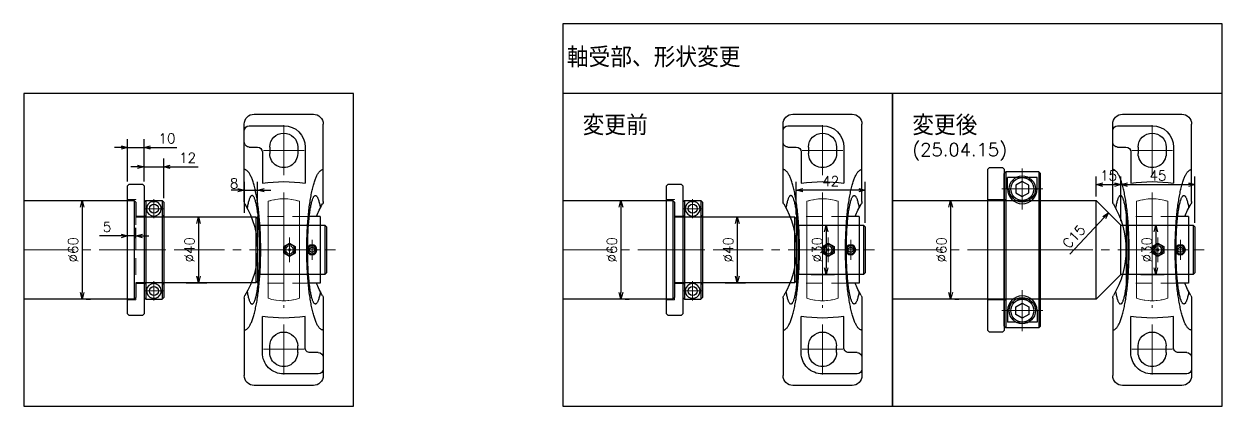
# Model space of a CAD drawing. Header units: millimetres. Extents: x 0 to 7488, y -19 to 4184.
# Drawn here: x 6759 to 7488, y 2319 to 2551 of the extents above; entities that cross this region are included whole.
import ezdxf

# ---------------------------------------------------------------- set-up
doc = ezdxf.new("R2010")
doc.units = ezdxf.units.MM
doc.header["$LTSCALE"] = 1.6
doc.header["$PDMODE"] = 99
doc.header["$PDSIZE"] = 1
doc.linetypes.add('CENTER2', pattern=[28.575, 19.05, -3.175, 3.175, -3.175])
doc.linetypes.add('HIDDEN', pattern=[9.525, 6.35, -3.175])
for name, color, linetype, lineweight in [('01_NORMAL', 7, 'Continuous', 25), ('04_HIDDEN', 2, 'HIDDEN', 13), ('05_CENTER', 4, 'CENTER2', 13), ('07_TEXT', 3, 'Continuous', 13), ('08_DIM', 3, 'Continuous', 13)]:
    doc.layers.add(name, color=color, linetype=linetype, lineweight=lineweight)
doc.layers.add('10_DRAFT', color=8, linetype='Continuous', lineweight=0, plot=False)
doc.styles.add('KSS_TXT', font='txt.shx', dxfattribs={"bigfont": 'extfont2.shx'})
doc.styles.get("Standard").update_dxf_attribs({"font": 'txt.shx', "bigfont": 'extfont2.shx'})
doc.dimstyles.new('KSS_DIM', dxfattribs={"dimscale": 4, "dimtxt": 3, "dimasz": 2.5, "dimexe": 1.25, "dimexo": 0.625, "dimtad": 1, "dimdsep": 46, "dimtxsty": 'KSS_TXT', "dimblk": 'OPEN30', "dimcen": 0, "dimazin": 2, "dimtfac": 0.75, "dimtmove": 0, "dimatfit": 3, "dimldrblk": 'OPEN30', "dimfxl": 1.25, "dimtolj": 1, "dimarcsym": 0})

# ---------------------------------------------------------------- blocks, each defined once
blk = doc.blocks.new('MUCAP206Jc_1_1_1')
at = {"color": 0}
for p, q in [((-29.39, 24), (-76.5, 24)), ((29.39, 24), (76.5, 24)), ((-82.5, 18), (-82.5, -18)), ((-75.5, 21), (-75.5, 0)), ((-62.5, 21), (-62.5, 16)), ((-20.25, 15.9), (20.25, 15.9)), ((-20.25, 15.53), (-20.25, 15.9)), ((20.25, 15.53), (20.25, 15.9)), ((82.5, -18), (82.5, 18)), ((-62.5, 8.5), (-58.5, 8.5)), ((-59.5, 13), (-40.48, 13)), ((62.5, 13), (40.48, 13)), ((62.5, 8.5), (58.5, 8.5)), ((75.5, -21), (75.5, 0)), ((-62.5, -8.5), (-58.5, -8.5)), ((-62.5, -13), (-40.48, -13)), ((59.5, -13), (40.48, -13)), ((62.5, -8.5), (58.5, -8.5)), ((-20.25, -22.2), (-20.25, -15.53)), ((20.25, -22.2), (20.25, -15.53)), ((62.5, -21), (62.5, -16)), ((-29.39, -24), (-76.5, -24)), ((-20.25, -22.2), (20.25, -22.2)), ((29.39, -24), (76.5, -24))]:
    blk.add_line(p, q, dxfattribs=at)
for points in [[(-2.02, 0), (-4.04, -3.5), (-2.02, -7), (2.02, -7), (4.04, -3.5), (2.02, 0)], [(-0.87, -15.7), (-1.73, -17.2), (-0.87, -18.7), (0.87, -18.7), (1.73, -17.2), (0.87, -15.7)]]:
    blk.add_lwpolyline(points, close=True, dxfattribs=at)
for points in [[(48.83, 24, 0), (48.82, 23.75, 0), (48.77, 23.51, 0), (48.7, 23.26, 0), (48.6, 23.02, 0), (48.46, 22.78, 0), (48.3, 22.53, 0), (48.11, 22.29, 0), (47.89, 22.05, 0), (47.64, 21.81, 0), (47.37, 21.57, 0), (47.06, 21.33, 0), (46.73, 21.1, 0), (46.37, 20.86, 0), (45.98, 20.63, 0), (45.56, 20.4, 0), (45.11, 20.17, 0), (44.64, 19.95, 0), (44.14, 19.72, 0), (43.62, 19.5, 0), (43.07, 19.29, 0), (42.49, 19.07, 0), (41.88, 18.86, 0), (41.26, 18.65, 0), (40.6, 18.44, 0), (39.92, 18.24, 0), (39.22, 18.04, 0), (38.5, 17.85, 0), (37.75, 17.66, 0), (36.98, 17.47, 0), (36.18, 17.28, 0), (35.37, 17.11, 0), (34.53, 16.93, 0), (33.67, 16.76, 0), (32.79, 16.59, 0), (31.9, 16.43, 0), (30.98, 16.27, 0), (30.04, 16.12, 0), (29.09, 15.97, 0), (28.12, 15.82, 0), (27.13, 15.68, 0), (26.12, 15.55, 0), (25.1, 15.42, 0), (24.07, 15.3, 0), (23.02, 15.18, 0), (21.96, 15.07, 0), (20.88, 14.96, 0), (19.79, 14.86, 0), (18.69, 14.76, 0), (17.57, 14.67, 0), (16.45, 14.58, 0), (15.32, 14.51, 0), (14.17, 14.43, 0), (13.02, 14.36, 0), (11.87, 14.3, 0), (10.7, 14.24, 0), (9.53, 14.19, 0), (8.35, 14.15, 0), (7.17, 14.11, 0), (5.98, 14.07, 0), (4.79, 14.05, 0), (3.59, 14.03, 0), (2.4, 14.01, 0), (1.2, 14, 0), (0, 14, 0), (-1.2, 14, 0), (-2.4, 14.01, 0), (-3.59, 14.03, 0), (-4.79, 14.05, 0), (-5.98, 14.07, 0), (-7.17, 14.11, 0), (-8.35, 14.15, 0), (-9.53, 14.19, 0), (-10.7, 14.24, 0), (-11.87, 14.3, 0), (-13.02, 14.36, 0), (-14.17, 14.43, 0), (-15.32, 14.51, 0), (-16.45, 14.58, 0), (-17.57, 14.67, 0), (-18.69, 14.76, 0), (-19.79, 14.86, 0), (-20.88, 14.96, 0), (-21.96, 15.07, 0), (-23.02, 15.18, 0), (-24.07, 15.3, 0), (-25.1, 15.42, 0), (-26.12, 15.55, 0), (-27.13, 15.68, 0), (-28.12, 15.82, 0), (-29.09, 15.97, 0), (-30.04, 16.12, 0), (-30.98, 16.27, 0), (-31.9, 16.43, 0), (-32.79, 16.59, 0), (-33.67, 16.76, 0), (-34.53, 16.93, 0), (-35.37, 17.11, 0), (-36.18, 17.28, 0), (-36.98, 17.47, 0), (-37.75, 17.66, 0), (-38.5, 17.85, 0), (-39.22, 18.04, 0), (-39.92, 18.24, 0), (-40.6, 18.44, 0), (-41.26, 18.65, 0), (-41.88, 18.86, 0), (-42.49, 19.07, 0), (-43.07, 19.29, 0), (-43.62, 19.5, 0), (-44.14, 19.72, 0), (-44.64, 19.95, 0), (-45.11, 20.17, 0), (-45.56, 20.4, 0), (-45.98, 20.63, 0), (-46.37, 20.86, 0), (-46.73, 21.1, 0), (-47.06, 21.33, 0), (-47.37, 21.57, 0), (-47.64, 21.81, 0), (-47.89, 22.05, 0), (-48.11, 22.29, 0), (-48.3, 22.53, 0), (-48.46, 22.78, 0), (-48.6, 23.02, 0), (-48.7, 23.26, 0), (-48.77, 23.51, 0), (-48.82, 23.75, 0), (-48.83, 24, 0)], [(25.5, 22.27, 0), (26.23, 22.14, 0), (26.92, 22, 0), (27.57, 21.87, 0), (28.2, 21.73, 0), (28.78, 21.58, 0), (29.33, 21.43, 0), (29.85, 21.28, 0), (30.33, 21.13, 0), (30.77, 20.98, 0), (31.17, 20.82, 0), (31.53, 20.66, 0), (31.86, 20.5, 0), (32.14, 20.34, 0), (32.38, 20.18, 0), (32.59, 20.01, 0), (32.75, 19.85, 0), (32.87, 19.68, 0), (32.95, 19.51, 0), (33, 19.35, 0), (32.99, 19.18, 0), (32.95, 19.01, 0), (32.87, 18.85, 0), (32.75, 18.68, 0), (32.58, 18.51, 0), (32.38, 18.35, 0), (32.13, 18.19, 0), (31.85, 18.02, 0), (31.52, 17.86, 0), (31.16, 17.7, 0), (30.75, 17.55, 0), (30.31, 17.39, 0), (29.83, 17.24, 0), (29.32, 17.09, 0), (28.76, 16.94, 0), (28.18, 16.8, 0), (27.55, 16.66, 0), (26.89, 16.52, 0), (26.2, 16.39, 0), (25.48, 16.26, 0), (24.72, 16.13, 0), (23.94, 16.01, 0), (23.12, 15.89, 0), (22.28, 15.77, 0), (21.4, 15.66, 0), (20.5, 15.56, 0), (19.58, 15.45, 0), (18.63, 15.36, 0), (17.66, 15.27, 0), (16.66, 15.18, 0), (15.65, 15.1, 0), (14.61, 15.02, 0), (13.56, 14.95, 0), (12.49, 14.88, 0), (11.4, 14.82, 0), (10.3, 14.77, 0), (9.19, 14.72, 0), (8.07, 14.67, 0), (6.93, 14.64, 0), (5.79, 14.6, 0), (4.64, 14.58, 0), (3.49, 14.56, 0), (2.33, 14.54, 0), (1.16, 14.53, 0), (0, 14.53, 0), (-1.16, 14.53, 0), (-2.33, 14.54, 0), (-3.49, 14.56, 0), (-4.64, 14.58, 0), (-5.79, 14.6, 0), (-6.93, 14.64, 0), (-8.07, 14.67, 0), (-9.19, 14.72, 0), (-10.3, 14.77, 0), (-11.4, 14.82, 0), (-12.49, 14.88, 0), (-13.56, 14.95, 0), (-14.61, 15.02, 0), (-15.65, 15.1, 0), (-16.66, 15.18, 0), (-17.66, 15.27, 0), (-18.63, 15.36, 0), (-19.58, 15.45, 0), (-20.5, 15.56, 0), (-21.4, 15.66, 0), (-22.28, 15.77, 0), (-23.12, 15.89, 0), (-23.94, 16.01, 0), (-24.72, 16.13, 0), (-25.48, 16.26, 0), (-26.2, 16.39, 0), (-26.89, 16.52, 0), (-27.55, 16.66, 0), (-28.18, 16.8, 0), (-28.76, 16.94, 0), (-29.32, 17.09, 0), (-29.83, 17.24, 0), (-30.31, 17.39, 0), (-30.75, 17.55, 0), (-31.16, 17.7, 0), (-31.52, 17.86, 0), (-31.85, 18.02, 0), (-32.13, 18.19, 0), (-32.38, 18.35, 0), (-32.58, 18.51, 0), (-32.75, 18.68, 0), (-32.87, 18.85, 0), (-32.95, 19.01, 0), (-32.99, 19.18, 0), (-33, 19.35, 0), (-32.95, 19.51, 0), (-32.87, 19.68, 0), (-32.75, 19.85, 0), (-32.59, 20.01, 0), (-32.38, 20.18, 0), (-32.14, 20.34, 0), (-31.86, 20.5, 0), (-31.53, 20.66, 0), (-31.17, 20.82, 0), (-30.77, 20.98, 0), (-30.33, 21.13, 0), (-29.85, 21.28, 0), (-29.33, 21.43, 0), (-28.78, 21.58, 0), (-28.2, 21.73, 0), (-27.57, 21.87, 0), (-26.92, 22, 0), (-26.23, 22.14, 0), (-25.5, 22.27, 0)], [(48.83, -24, 0), (48.82, -23.75, 0), (48.77, -23.51, 0), (48.7, -23.26, 0), (48.6, -23.02, 0), (48.46, -22.78, 0), (48.3, -22.53, 0), (48.11, -22.29, 0), (47.89, -22.05, 0), (47.64, -21.81, 0), (47.37, -21.57, 0), (47.06, -21.33, 0), (46.73, -21.1, 0), (46.37, -20.86, 0), (45.98, -20.63, 0), (45.56, -20.4, 0), (45.11, -20.17, 0), (44.64, -19.95, 0), (44.14, -19.72, 0), (43.62, -19.5, 0), (43.07, -19.29, 0), (42.49, -19.07, 0), (41.88, -18.86, 0), (41.26, -18.65, 0), (40.6, -18.44, 0), (39.92, -18.24, 0), (39.22, -18.04, 0), (38.5, -17.85, 0), (37.75, -17.66, 0), (36.98, -17.47, 0), (36.18, -17.28, 0), (35.37, -17.11, 0), (34.53, -16.93, 0), (33.67, -16.76, 0), (32.79, -16.59, 0), (31.9, -16.43, 0), (30.98, -16.27, 0), (30.04, -16.12, 0), (29.09, -15.97, 0), (28.12, -15.82, 0), (27.13, -15.69, 0), (26.12, -15.55, 0), (25.1, -15.42, 0), (24.07, -15.3, 0), (23.02, -15.18, 0), (21.96, -15.07, 0), (20.88, -14.96, 0), (19.79, -14.86, 0), (18.69, -14.76, 0), (17.57, -14.67, 0), (16.45, -14.59, 0), (15.32, -14.51, 0), (14.17, -14.43, 0), (13.02, -14.36, 0), (11.87, -14.3, 0), (10.7, -14.24, 0), (9.53, -14.19, 0), (8.35, -14.15, 0), (7.17, -14.11, 0), (5.98, -14.08, 0), (4.79, -14.05, 0), (3.59, -14.03, 0), (2.4, -14.01, 0), (1.2, -14, 0), (0, -14, 0), (-1.2, -14, 0), (-2.4, -14.01, 0), (-3.59, -14.03, 0), (-4.79, -14.05, 0), (-5.98, -14.08, 0), (-7.17, -14.11, 0), (-8.35, -14.15, 0), (-9.53, -14.19, 0), (-10.7, -14.24, 0), (-11.87, -14.3, 0), (-13.02, -14.36, 0), (-14.17, -14.43, 0), (-15.32, -14.51, 0), (-16.45, -14.59, 0), (-17.57, -14.67, 0), (-18.69, -14.76, 0), (-19.79, -14.86, 0), (-20.88, -14.96, 0), (-21.96, -15.07, 0), (-23.02, -15.18, 0), (-24.07, -15.3, 0), (-25.1, -15.42, 0), (-26.12, -15.55, 0), (-27.13, -15.69, 0), (-28.12, -15.82, 0), (-29.09, -15.97, 0), (-30.04, -16.12, 0), (-30.98, -16.27, 0), (-31.9, -16.43, 0), (-32.79, -16.59, 0), (-33.67, -16.76, 0), (-34.53, -16.93, 0), (-35.37, -17.11, 0), (-36.18, -17.28, 0), (-36.98, -17.47, 0), (-37.75, -17.66, 0), (-38.5, -17.85, 0), (-39.22, -18.04, 0), (-39.92, -18.24, 0), (-40.6, -18.44, 0), (-41.26, -18.65, 0), (-41.88, -18.86, 0), (-42.49, -19.07, 0), (-43.07, -19.29, 0), (-43.62, -19.5, 0), (-44.14, -19.72, 0), (-44.64, -19.95, 0), (-45.11, -20.17, 0), (-45.56, -20.4, 0), (-45.98, -20.63, 0), (-46.37, -20.86, 0), (-46.73, -21.1, 0), (-47.06, -21.33, 0), (-47.37, -21.57, 0), (-47.64, -21.81, 0), (-47.89, -22.05, 0), (-48.11, -22.29, 0), (-48.3, -22.53, 0), (-48.46, -22.78, 0), (-48.6, -23.02, 0), (-48.7, -23.26, 0), (-48.77, -23.51, 0), (-48.82, -23.75, 0), (-48.83, -24, 0)], [(25.5, -22.27, 0), (26.23, -22.14, 0), (26.92, -22, 0), (27.57, -21.87, 0), (28.2, -21.73, 0), (28.78, -21.58, 0), (29.33, -21.43, 0), (29.85, -21.28, 0), (30.33, -21.13, 0), (30.77, -20.98, 0), (31.17, -20.82, 0), (31.53, -20.66, 0), (31.86, -20.5, 0), (32.14, -20.34, 0), (32.38, -20.18, 0), (32.59, -20.01, 0), (32.75, -19.85, 0), (32.87, -19.68, 0), (32.95, -19.51, 0), (33, -19.35, 0), (32.99, -19.18, 0), (32.95, -19.01, 0), (32.87, -18.85, 0), (32.75, -18.68, 0), (32.58, -18.51, 0), (32.38, -18.35, 0), (32.13, -18.19, 0), (31.85, -18.02, 0), (31.52, -17.86, 0), (31.16, -17.71, 0), (30.75, -17.55, 0), (30.31, -17.39, 0), (29.83, -17.24, 0), (29.32, -17.09, 0), (28.76, -16.95, 0), (28.18, -16.8, 0), (27.55, -16.66, 0), (26.89, -16.52, 0), (26.2, -16.39, 0), (25.48, -16.26, 0), (24.72, -16.13, 0), (23.94, -16.01, 0), (23.12, -15.89, 0), (22.28, -15.77, 0), (21.4, -15.66, 0), (20.5, -15.56, 0), (19.58, -15.45, 0), (18.63, -15.36, 0), (17.66, -15.27, 0), (16.66, -15.18, 0), (15.65, -15.1, 0), (14.61, -15.02, 0), (13.56, -14.95, 0), (12.49, -14.88, 0), (11.4, -14.82, 0), (10.3, -14.77, 0), (9.19, -14.72, 0), (8.07, -14.68, 0), (6.93, -14.64, 0), (5.79, -14.6, 0), (4.64, -14.58, 0), (3.49, -14.56, 0), (2.33, -14.54, 0), (1.16, -14.53, 0), (0, -14.53, 0), (-1.16, -14.53, 0), (-2.33, -14.54, 0), (-3.49, -14.56, 0), (-4.64, -14.58, 0), (-5.79, -14.6, 0), (-6.93, -14.64, 0), (-8.07, -14.68, 0), (-9.19, -14.72, 0), (-10.3, -14.77, 0), (-11.4, -14.82, 0), (-12.49, -14.88, 0), (-13.56, -14.95, 0), (-14.61, -15.02, 0), (-15.65, -15.1, 0), (-16.66, -15.18, 0), (-17.66, -15.27, 0), (-18.63, -15.36, 0), (-19.58, -15.45, 0), (-20.5, -15.56, 0), (-21.4, -15.66, 0), (-22.28, -15.77, 0), (-23.12, -15.89, 0), (-23.94, -16.01, 0), (-24.72, -16.13, 0), (-25.48, -16.26, 0), (-26.2, -16.39, 0), (-26.89, -16.52, 0), (-27.55, -16.66, 0), (-28.18, -16.8, 0), (-28.76, -16.95, 0), (-29.32, -17.09, 0), (-29.83, -17.24, 0), (-30.31, -17.39, 0), (-30.75, -17.55, 0), (-31.16, -17.71, 0), (-31.52, -17.86, 0), (-31.85, -18.02, 0), (-32.13, -18.19, 0), (-32.38, -18.35, 0), (-32.58, -18.51, 0), (-32.75, -18.68, 0), (-32.87, -18.85, 0), (-32.95, -19.01, 0), (-32.99, -19.18, 0), (-33, -19.35, 0), (-32.95, -19.51, 0), (-32.87, -19.68, 0), (-32.75, -19.85, 0), (-32.59, -20.01, 0), (-32.38, -20.18, 0), (-32.14, -20.34, 0), (-31.86, -20.5, 0), (-31.53, -20.66, 0), (-31.17, -20.82, 0), (-30.77, -20.98, 0), (-30.33, -21.13, 0), (-29.85, -21.28, 0), (-29.33, -21.43, 0), (-28.78, -21.58, 0), (-28.2, -21.73, 0), (-27.57, -21.87, 0), (-26.92, -22, 0), (-26.23, -22.14, 0), (-25.5, -22.27, 0)]]:
    blk.add_polyline3d(points, dxfattribs=at)
for centre, radius in [((0, -3.5), 3.3), ((0, -3.5), 2.4), ((0, -3.5), 0.555), ((0, -17.2), 3), ((0, -17.2), 2.45)]:
    blk.add_circle(centre, radius, dxfattribs=at)
for centre, radius, start, end in [((-76.5, 18), 6, 90, 180), ((-72.5, 21), 3, 90, 180), ((-65.5, 21), 3, 0, 90), ((-29.39, 21), 3, 59.54969, 90), ((0, 71), 55, 239.54969, 300.45031), ((29.39, 21), 3, 90, 120.45031), ((76.5, 18), 6, 0, 90), ((-59.5, 16), 3, 180, 270), ((-62.5, 0), 8.5, 90, 270), ((-58.5, 0), 8.5, 270, 90), ((41.5, 0), 83, 170.98886, 189.01114), ((-41.5, 0), 83, 350.98886, 9.01114), ((58.5, 0), 8.5, 90, 270), ((62.5, 0), 13, 0, 90), ((62.5, 0), 8.5, 270, 90), ((-62.5, 0), 13, 180, 270), ((59.5, -16), 3, 0, 90), ((-76.5, -18), 6, 180, 270), ((0, -71), 55, 111.60353, 120.45031), ((0, -71), 55, 59.54969, 68.39647), ((65.5, -21), 3, 180, 270), ((72.5, -21), 3, 270, 0), ((76.5, -18), 6, 270, 0), ((-29.39, -21), 3, 270, 300.45031), ((29.39, -21), 3, 239.54969, 270)]:
    blk.add_arc(centre, radius, start, end, dxfattribs=at)
at = {"layer": '04_HIDDEN', "color": 0}
for p, q in [((-20.25, -15.53), (-20.25, 15.53)), ((-15, -22.2), (-15, 15.9)), ((15, -22.2), (15, 15.9)), ((20.25, -15.53), (20.25, 15.53))]:
    blk.add_line(p, q, dxfattribs=at)
at = {"layer": '05_CENTER', "color": 0}
for p, q in [((-60.5, -12.34), (-60.5, 12.34)), ((60.5, -12.34), (60.5, 12.34)), ((-75.83, 0), (-45.17, 0)), ((75.83, 0), (45.17, 0)), ((-7.51, -3.5), (7.51, -3.5)), ((-6, -17.2), (6, -17.2))]:
    blk.add_line(p, q, dxfattribs=at)
at = {"layer": '10_DRAFT'}
for p, q in [((0, -22.2), (0, 15.9)), ((-29.51, 9.5), (29.51, 9.5)), ((31, 0), (-31, 0)), ((-29.51, -9.5), (29.51, -9.5))]:
    blk.add_line(p, q, dxfattribs=at)
for start, end in [(162.15448, 197.84552), (342.15448, 17.84552)]:
    blk.add_arc((0, 0), 31, start, end, dxfattribs=at)
blk = doc.blocks.new('_Open30')
at = {"color": 0, "linetype": 'ByBlock', "lineweight": -2}
for p, q in [((-1, 0.27), (0, 0)), ((0, 0), (-1, -0.27)), ((0, 0), (-1, 0))]:
    blk.add_line(p, q, dxfattribs=at)
blk = doc.blocks.new('*D356')
at = {"layer": '08_DIM', "color": 0, "lineweight": -2, "transparency": 16777216}
for p, q in [((7185.34, 2433.85), (7197.79, 2433.85)), ((7192.79, 2429.85), (7192.79, 2397.85)), ((7185.34, 2393.85), (7197.79, 2393.85))]:
    blk.add_line(p, q, dxfattribs=at)
at = {"layer": 'Defpoints', "color": 0, "transparency": 16777216}
for p in [(7182.84, 2433.85), (7182.84, 2393.85), (7192.79, 2393.85)]:
    blk.add_point(p, dxfattribs=at)
at = {"layer": '08_DIM', "color": 0, "lineweight": -2, "transparency": 16777216, "xscale": 4, "yscale": 4, "zscale": 4}
for p, rotation in [((7192.79, 2433.85), 90), ((7192.79, 2393.85), 270)]:
    blk.add_blockref('_Open30', p, dxfattribs=dict(at, rotation=rotation))
at = {"layer": '08_DIM', "color": 0, "transparency": 16777216, "insert": (7187.29, 2413.85), "char_height": 6, "attachment_point": 5, "rotation": 90, "style": 'KSS_TXT'}
blk.add_mtext('\\A1;%%C40', dxfattribs=at)
blk = doc.blocks.new('*D357')
at = {"layer": '08_DIM', "color": 0, "lineweight": -2, "transparency": 16777216}
for p, q in [((7124.49, 2443.85), (7126.99, 2443.85)), ((7121.99, 2439.85), (7121.99, 2387.85)), ((7124.49, 2383.85), (7126.99, 2383.85))]:
    blk.add_line(p, q, dxfattribs=at)
at = {"layer": 'Defpoints', "color": 0, "transparency": 16777216}
for p in [(7121.99, 2443.85), (7121.99, 2383.85), (7121.99, 2383.85)]:
    blk.add_point(p, dxfattribs=at)
at = {"layer": '08_DIM', "color": 0, "lineweight": -2, "transparency": 16777216, "xscale": 4, "yscale": 4, "zscale": 4}
for p, rotation in [((7121.99, 2443.85), 90), ((7121.99, 2383.85), 270)]:
    blk.add_blockref('_Open30', p, dxfattribs=dict(at, rotation=rotation))
at = {"layer": '08_DIM', "color": 0, "transparency": 16777216, "insert": (7116.49, 2413.85), "char_height": 6, "attachment_point": 5, "rotation": 90, "style": 'KSS_TXT'}
blk.add_mtext('\\A1;%%C60', dxfattribs=at)
blk = doc.blocks.new('*D358')
at = {"layer": '08_DIM', "color": 0, "lineweight": -2, "transparency": 16777216}
for p, q in [((7228.63, 2435.35), (7228.63, 2455.1)), ((7266.63, 2450.1), (7232.63, 2450.1)), ((7270.63, 2430.35), (7270.63, 2455.1))]:
    blk.add_line(p, q, dxfattribs=at)
at = {"layer": 'Defpoints', "color": 0, "transparency": 16777216}
for p in [(7228.63, 2450.1), (7228.63, 2432.85), (7270.63, 2427.85)]:
    blk.add_point(p, dxfattribs=at)
at = {"layer": '08_DIM', "color": 0, "lineweight": -2, "transparency": 16777216, "xscale": 4, "yscale": 4, "zscale": 4, "rotation": 180}
blk.add_blockref('_Open30', (7228.63, 2450.1), dxfattribs=at)
at = {"layer": '08_DIM', "color": 0, "lineweight": -2, "transparency": 16777216, "xscale": 4, "yscale": 4, "zscale": 4}
blk.add_blockref('_Open30', (7270.63, 2450.1), dxfattribs=at)
at = {"layer": '08_DIM', "color": 0, "transparency": 16777216, "insert": (7249.63, 2455.6), "char_height": 6, "attachment_point": 5, "style": 'KSS_TXT'}
blk.add_mtext('\\A1;42', dxfattribs=at)
blk = doc.blocks.new('*D398')
at = {"layer": '08_DIM', "color": 0, "lineweight": -2, "transparency": 16777216}
for p, q in [((7325.04, 2443.85), (7327.54, 2443.85)), ((7322.54, 2439.85), (7322.54, 2387.85)), ((7325.04, 2383.85), (7327.54, 2383.85))]:
    blk.add_line(p, q, dxfattribs=at)
at = {"layer": 'Defpoints', "color": 0, "transparency": 16777216}
for p in [(7322.54, 2443.85), (7322.54, 2383.85), (7322.54, 2383.85)]:
    blk.add_point(p, dxfattribs=at)
at = {"layer": '08_DIM', "color": 0, "lineweight": -2, "transparency": 16777216, "xscale": 4, "yscale": 4, "zscale": 4}
for p, rotation in [((7322.54, 2443.85), 90), ((7322.54, 2383.85), 270)]:
    blk.add_blockref('_Open30', p, dxfattribs=dict(at, rotation=rotation))
at = {"layer": '08_DIM', "color": 0, "transparency": 16777216, "insert": (7317.04, 2413.85), "char_height": 6, "attachment_point": 5, "rotation": 90, "style": 'KSS_TXT'}
blk.add_mtext('\\A1;%%C60', dxfattribs=at)
blk = doc.blocks.new('*D399')
at = {"layer": '08_DIM', "color": 0, "lineweight": -2, "transparency": 16777216}
for p, q in [((7426.18, 2431.35), (7426.18, 2458.49)), ((7471.18, 2430.35), (7471.18, 2458.49)), ((7430.18, 2453.49), (7467.18, 2453.49))]:
    blk.add_line(p, q, dxfattribs=at)
at = {"layer": 'Defpoints', "color": 0, "transparency": 16777216}
for p in [(7471.18, 2453.49), (7426.18, 2428.85), (7471.18, 2427.85)]:
    blk.add_point(p, dxfattribs=at)
at = {"layer": '08_DIM', "color": 0, "lineweight": -2, "transparency": 16777216, "xscale": 4, "yscale": 4, "zscale": 4, "rotation": 180}
blk.add_blockref('_Open30', (7426.18, 2453.49), dxfattribs=at)
at = {"layer": '08_DIM', "color": 0, "lineweight": -2, "transparency": 16777216, "xscale": 4, "yscale": 4, "zscale": 4}
blk.add_blockref('_Open30', (7471.18, 2453.49), dxfattribs=at)
at = {"layer": '08_DIM', "color": 0, "transparency": 16777216, "insert": (7448.68, 2458.99), "char_height": 6, "attachment_point": 5, "style": 'KSS_TXT'}
blk.add_mtext('\\A1;45', dxfattribs=at)
blk = doc.blocks.new('A$C62180693_1_1_1')
at = {"color": 0}
blk.add_lwpolyline([(10, 39), (10, -39), (9, -40), (1, -40), (0, -39), (0, 39), (1, 40), (9, 40)], close=True, dxfattribs=at)
at = {"layer": '04_HIDDEN'}
for p, q in [((0, 30.5), (5, 30.5)), ((5, -30.5), (5, 30.5)), ((5, 20.5), (10, 20.5)), ((5, -20.5), (10, -20.5)), ((0, -30.5), (5, -30.5))]:
    blk.add_line(p, q, dxfattribs=at)
at = {"layer": '10_DRAFT'}
blk.add_line((0, 0), (10, 0), dxfattribs=at)
blk = doc.blocks.new('SCSPJ40-12b_1_1')
at = {"color": 0}
for p, q in [((0, 29), (1, 30)), ((1, 30), (1, -30)), ((1, 30), (11, 30)), ((5.03, 29.39), (6.97, 29.39)), ((11, 30), (11, -30)), ((11, 30), (12, 29)), ((0, 29), (0, -29)), ((12, 29), (12, -29)), ((12, 0), (12, 0)), ((0, -29), (1, -30)), ((11, -30), (12, -29)), ((1, -30), (11, -30)), ((5.03, -29.39), (6.97, -29.39))]:
    blk.add_line(p, q, dxfattribs=at)
for centre in [(6, 25), (6, -25)]:
    blk.add_circle(centre, 2.75, dxfattribs=at)
for centre, start, end in [((6, 25), 102.46791, 77.53209), ((6, -25), 282.46791, 257.53209)]:
    blk.add_arc(centre, 4.5, start, end, dxfattribs=at)
at = {"layer": '04_HIDDEN', "color": 0}
for p, q in [((1, 20), (0, 21)), ((1, 20), (11, 20)), ((11, 20), (12, 21)), ((1, -20), (0, -21)), ((1, -20), (11, -20)), ((11, -20), (12, -21))]:
    blk.add_line(p, q, dxfattribs=at)
at = {"layer": '05_CENTER', "color": 0}
for p, q in [((6, 19.17), (6, 30.83)), ((0.17, 25), (11.83, 25)), ((6, -19.17), (6, -30.83)), ((0.17, -25), (11.83, -25))]:
    blk.add_line(p, q, dxfattribs=at)
at = {"layer": '10_DRAFT'}
blk.add_line((0, 0), (12, 0), dxfattribs=at)
blk = doc.blocks.new('*D400')
at = {"layer": '08_DIM', "color": 0, "lineweight": -2, "transparency": 16777216}
for p, q in [((6821.87, 2455.35), (6821.87, 2481.08)), ((6831.87, 2455.35), (6831.87, 2481.08)), ((6817.87, 2476.08), (6813.87, 2476.08)), ((6821.87, 2476.08), (6831.87, 2476.08)), ((6835.87, 2476.08), (6851.87, 2476.08))]:
    blk.add_line(p, q, dxfattribs=at)
at = {"layer": 'Defpoints', "color": 0, "transparency": 16777216}
for p in [(6831.87, 2476.08), (6821.87, 2452.85), (6831.87, 2452.85)]:
    blk.add_point(p, dxfattribs=at)
at = {"layer": '08_DIM', "color": 0, "lineweight": -2, "transparency": 16777216, "xscale": 4, "yscale": 4, "zscale": 4}
blk.add_blockref('_Open30', (6821.87, 2476.08), dxfattribs=at)
at = {"layer": '08_DIM', "color": 0, "lineweight": -2, "transparency": 16777216, "xscale": 4, "yscale": 4, "zscale": 4, "rotation": 180}
blk.add_blockref('_Open30', (6831.87, 2476.08), dxfattribs=at)
at = {"layer": '08_DIM', "color": 0, "transparency": 16777216, "insert": (6845.87, 2481.58), "char_height": 6, "attachment_point": 5, "style": 'KSS_TXT'}
blk.add_mtext('\\A1;10', dxfattribs=at)
blk = doc.blocks.new('*D401')
at = {"layer": '08_DIM', "color": 0, "lineweight": -2, "transparency": 16777216}
for p, q in [((6827.87, 2464.33), (6823.87, 2464.33)), ((6831.87, 2455.35), (6831.87, 2469.33)), ((6831.87, 2464.33), (6843.87, 2464.33)), ((6843.87, 2445.35), (6843.87, 2469.33)), ((6847.87, 2464.33), (6864.87, 2464.33))]:
    blk.add_line(p, q, dxfattribs=at)
at = {"layer": 'Defpoints', "color": 0, "transparency": 16777216}
for p in [(6843.87, 2464.33), (6831.87, 2452.85), (6843.87, 2442.85)]:
    blk.add_point(p, dxfattribs=at)
at = {"layer": '08_DIM', "color": 0, "lineweight": -2, "transparency": 16777216, "xscale": 4, "yscale": 4, "zscale": 4}
blk.add_blockref('_Open30', (6831.87, 2464.33), dxfattribs=at)
at = {"layer": '08_DIM', "color": 0, "lineweight": -2, "transparency": 16777216, "xscale": 4, "yscale": 4, "zscale": 4, "rotation": 180}
blk.add_blockref('_Open30', (6843.87, 2464.33), dxfattribs=at)
at = {"layer": '08_DIM', "color": 0, "transparency": 16777216, "insert": (6858.37, 2469.83), "char_height": 6, "attachment_point": 5, "style": 'KSS_TXT'}
blk.add_mtext('\\A1;12', dxfattribs=at)
blk = doc.blocks.new('*D402')
at = {"layer": '08_DIM', "color": 0, "lineweight": -2, "transparency": 16777216}
for p, q in [((6821.87, 2420.89), (6821.87, 2427.26)), ((6826.87, 2420.89), (6826.87, 2427.26)), ((6817.87, 2422.26), (6804.87, 2422.26)), ((6826.87, 2422.26), (6821.87, 2422.26)), ((6830.87, 2422.26), (6834.87, 2422.26))]:
    blk.add_line(p, q, dxfattribs=at)
at = {"layer": 'Defpoints', "color": 0, "transparency": 16777216}
for p in [(6821.87, 2422.26), (6821.87, 2418.39), (6826.87, 2418.39)]:
    blk.add_point(p, dxfattribs=at)
at = {"layer": '08_DIM', "color": 0, "lineweight": -2, "transparency": 16777216, "xscale": 4, "yscale": 4, "zscale": 4}
blk.add_blockref('_Open30', (6821.87, 2422.26), dxfattribs=at)
at = {"layer": '08_DIM', "color": 0, "lineweight": -2, "transparency": 16777216, "xscale": 4, "yscale": 4, "zscale": 4, "rotation": 180}
blk.add_blockref('_Open30', (6826.87, 2422.26), dxfattribs=at)
at = {"layer": '08_DIM', "color": 0, "transparency": 16777216, "insert": (6809.37, 2427.76), "char_height": 6, "attachment_point": 5, "style": 'KSS_TXT'}
blk.add_mtext('\\A1;5', dxfattribs=at)
blk = doc.blocks.new('*D403')
at = {"layer": '08_DIM', "color": 0, "lineweight": -2, "transparency": 16777216}
for p, q in [((6857.58, 2433.85), (6870.03, 2433.85)), ((6865.03, 2429.85), (6865.03, 2397.85)), ((6857.58, 2393.85), (6870.03, 2393.85))]:
    blk.add_line(p, q, dxfattribs=at)
at = {"layer": 'Defpoints', "color": 0, "transparency": 16777216}
for p in [(6855.08, 2433.85), (6855.08, 2393.85), (6865.03, 2393.85)]:
    blk.add_point(p, dxfattribs=at)
at = {"layer": '08_DIM', "color": 0, "lineweight": -2, "transparency": 16777216, "xscale": 4, "yscale": 4, "zscale": 4}
for p, rotation in [((6865.03, 2433.85), 90), ((6865.03, 2393.85), 270)]:
    blk.add_blockref('_Open30', p, dxfattribs=dict(at, rotation=rotation))
at = {"layer": '08_DIM', "color": 0, "transparency": 16777216, "insert": (6859.53, 2413.85), "char_height": 6, "attachment_point": 5, "rotation": 90, "style": 'KSS_TXT'}
blk.add_mtext('\\A1;%%C40', dxfattribs=at)
blk = doc.blocks.new('*D404')
at = {"layer": '08_DIM', "color": 0, "lineweight": -2, "transparency": 16777216}
for p, q in [((6796.73, 2443.85), (6799.23, 2443.85)), ((6794.23, 2439.85), (6794.23, 2387.85)), ((6796.73, 2383.85), (6799.23, 2383.85))]:
    blk.add_line(p, q, dxfattribs=at)
at = {"layer": 'Defpoints', "color": 0, "transparency": 16777216}
for p in [(6794.23, 2443.85), (6794.23, 2383.85), (6794.23, 2383.85)]:
    blk.add_point(p, dxfattribs=at)
at = {"layer": '08_DIM', "color": 0, "lineweight": -2, "transparency": 16777216, "xscale": 4, "yscale": 4, "zscale": 4}
for p, rotation in [((6794.23, 2443.85), 90), ((6794.23, 2383.85), 270)]:
    blk.add_blockref('_Open30', p, dxfattribs=dict(at, rotation=rotation))
at = {"layer": '08_DIM', "color": 0, "transparency": 16777216, "insert": (6788.73, 2413.85), "char_height": 6, "attachment_point": 5, "rotation": 90, "style": 'KSS_TXT'}
blk.add_mtext('\\A1;%%C60', dxfattribs=at)
blk = doc.blocks.new('*D405')
at = {"layer": '08_DIM', "color": 0, "lineweight": -2, "transparency": 16777216}
for p, q in [((6888.97, 2450.1), (6884.97, 2450.1)), ((6892.97, 2436.35), (6892.97, 2455.1)), ((6892.97, 2450.1), (6900.97, 2450.1)), ((6900.97, 2436.6), (6900.97, 2455.1)), ((6904.97, 2450.1), (6908.97, 2450.1))]:
    blk.add_line(p, q, dxfattribs=at)
at = {"layer": 'Defpoints', "color": 0, "transparency": 16777216}
for p in [(6900.97, 2450.1), (6892.97, 2433.85), (6900.97, 2434.1)]:
    blk.add_point(p, dxfattribs=at)
at = {"layer": '08_DIM', "color": 0, "lineweight": -2, "transparency": 16777216, "xscale": 4, "yscale": 4, "zscale": 4}
blk.add_blockref('_Open30', (6892.97, 2450.1), dxfattribs=at)
at = {"layer": '08_DIM', "color": 0, "lineweight": -2, "transparency": 16777216, "xscale": 4, "yscale": 4, "zscale": 4, "rotation": 180}
blk.add_blockref('_Open30', (6900.97, 2450.1), dxfattribs=at)
at = {"layer": '08_DIM', "color": 0, "transparency": 16777216, "insert": (6886.68, 2454.22), "char_height": 6, "attachment_point": 5, "style": 'KSS_TXT'}
blk.add_mtext('\\A1;8', dxfattribs=at)
blk = doc.blocks.new('*D406')
at = {"layer": '08_DIM', "color": 0, "lineweight": -2, "transparency": 16777216}
for p, q in [((7237.7, 2428.85), (7251.84, 2428.85)), ((7246.84, 2424.85), (7246.84, 2402.85)), ((7237.7, 2398.85), (7251.84, 2398.85))]:
    blk.add_line(p, q, dxfattribs=at)
at = {"layer": 'Defpoints', "color": 0, "transparency": 16777216}
for p in [(7235.2, 2428.85), (7235.2, 2398.85), (7246.84, 2398.85)]:
    blk.add_point(p, dxfattribs=at)
at = {"layer": '08_DIM', "color": 0, "lineweight": -2, "transparency": 16777216, "xscale": 4, "yscale": 4, "zscale": 4}
for p, rotation in [((7246.84, 2428.85), 90), ((7246.84, 2398.85), 270)]:
    blk.add_blockref('_Open30', p, dxfattribs=dict(at, rotation=rotation))
at = {"layer": '08_DIM', "color": 0, "transparency": 16777216, "insert": (7241.34, 2413.85), "char_height": 6, "attachment_point": 5, "rotation": 90, "style": 'KSS_TXT'}
blk.add_mtext('\\A1;%%C30', dxfattribs=at)
blk = doc.blocks.new('*D407')
at = {"layer": '08_DIM', "color": 0, "lineweight": -2, "transparency": 16777216}
for p, q in [((7438.25, 2428.85), (7452.38, 2428.85)), ((7447.38, 2424.85), (7447.38, 2402.85)), ((7438.25, 2398.85), (7452.38, 2398.85))]:
    blk.add_line(p, q, dxfattribs=at)
at = {"layer": 'Defpoints', "color": 0, "transparency": 16777216}
for p in [(7435.75, 2428.85), (7435.75, 2398.85), (7447.38, 2398.85)]:
    blk.add_point(p, dxfattribs=at)
at = {"layer": '08_DIM', "color": 0, "lineweight": -2, "transparency": 16777216, "xscale": 4, "yscale": 4, "zscale": 4}
for p, rotation in [((7447.38, 2428.85), 90), ((7447.38, 2398.85), 270)]:
    blk.add_blockref('_Open30', p, dxfattribs=dict(at, rotation=rotation))
at = {"layer": '08_DIM', "color": 0, "transparency": 16777216, "insert": (7441.88, 2413.85), "char_height": 6, "attachment_point": 5, "rotation": 90, "style": 'KSS_TXT'}
blk.add_mtext('\\A1;%%C30', dxfattribs=at)
blk = doc.blocks.new('*D408')
at = {"layer": '08_DIM', "color": 0, "lineweight": -2, "transparency": 16777216}
for p, q in [((7411.18, 2446.35), (7411.18, 2458.49)), ((7426.18, 2431.35), (7426.18, 2458.49)), ((7415.18, 2453.49), (7422.18, 2453.49))]:
    blk.add_line(p, q, dxfattribs=at)
at = {"layer": 'Defpoints', "color": 0, "transparency": 16777216}
for p in [(7426.18, 2453.49), (7411.18, 2443.85), (7426.18, 2428.85)]:
    blk.add_point(p, dxfattribs=at)
at = {"layer": '08_DIM', "color": 0, "lineweight": -2, "transparency": 16777216, "xscale": 4, "yscale": 4, "zscale": 4, "rotation": 180}
blk.add_blockref('_Open30', (7411.18, 2453.49), dxfattribs=at)
at = {"layer": '08_DIM', "color": 0, "lineweight": -2, "transparency": 16777216, "xscale": 4, "yscale": 4, "zscale": 4}
blk.add_blockref('_Open30', (7426.18, 2453.49), dxfattribs=at)
at = {"layer": '08_DIM', "color": 0, "transparency": 16777216, "insert": (7418.68, 2458.99), "char_height": 6, "attachment_point": 5, "style": 'KSS_TXT'}
blk.add_mtext('\\A1;15', dxfattribs=at)
blk = doc.blocks.new('*D409')
at = {"layer": '08_DIM', "color": 0, "lineweight": -2, "transparency": 16777216}
blk.add_line((7415.95, 2433.43), (7395.05, 2411.15), dxfattribs=at)
at = {"layer": 'Defpoints', "color": 0, "transparency": 16777216}
for p in [(7418.04, 2436.95), (7380.43, 2396.85), (7381.07, 2396.25)]:
    blk.add_point(p, dxfattribs=at)
at = {"layer": '08_DIM', "color": 0, "lineweight": -2, "transparency": 16777216, "xscale": 4, "yscale": 4, "zscale": 4, "rotation": 46.83732775339089}
blk.add_blockref('_Open30', (7418.68, 2436.35), dxfattribs=at)
at = {"layer": '08_DIM', "color": 0, "transparency": 16777216, "insert": (7397.54, 2421.84), "char_height": 6, "attachment_point": 5, "rotation": 46.83733, "style": 'KSS_TXT'}
blk.add_mtext('\\A1;C15', dxfattribs=at)

msp = doc.modelspace()

# ---------------------------------------------------------------- linework, layer by layer
for p, q in [((6825.873, 2443.85), (6825.873, 2383.85)), ((7153.633, 2443.85), (7153.633, 2383.85)), ((7411.181, 2383.85), (7411.181, 2443.85)), ((6899.873, 2433.85), (6899.873, 2393.85)), ((6941.873, 2428.85), (6941.873, 2398.85)), ((7154.633, 2433.85), (7154.633, 2393.85)), ((7227.633, 2433.85), (7227.633, 2393.85)), ((7269.633, 2428.85), (7269.633, 2398.85)), ((7426.181, 2398.85), (7426.181, 2428.85)), ((7470.181, 2428.85), (7470.181, 2398.85))]:
    msp.add_line(p, q)
for points in [[(6758.828, 2443.85), (6825.873, 2443.85), (6826.873, 2442.85), (6826.873, 2433.85), (6899.873, 2433.85), (6900.873, 2432.85), (6900.873, 2428.85), (6941.873, 2428.85), (6942.873, 2427.85), (6942.873, 2399.85), (6941.873, 2398.85), (6900.873, 2398.85), (6900.873, 2394.85), (6899.873, 2393.85), (6826.873, 2393.85), (6826.873, 2384.85), (6825.873, 2383.85), (6758.828, 2383.85)], [(7086.587, 2443.85), (7153.633, 2443.85), (7154.633, 2442.85), (7154.633, 2433.85), (7227.633, 2433.85), (7228.633, 2432.85), (7228.633, 2428.85), (7269.633, 2428.85), (7270.633, 2427.85), (7270.633, 2399.85), (7269.633, 2398.85), (7228.633, 2398.85), (7228.633, 2394.85), (7227.633, 2393.85), (7154.633, 2393.85), (7154.633, 2384.85), (7153.633, 2383.85), (7086.587, 2383.85)], [(7287.136, 2443.85), (7354.181, 2443.85), (7411.181, 2443.85), (7426.181, 2428.85), (7470.181, 2428.85), (7471.181, 2427.85), (7471.181, 2399.85), (7470.181, 2398.85), (7426.181, 2398.85), (7411.181, 2383.85), (7354.181, 2383.85), (7287.136, 2383.85)]]:
    msp.add_lwpolyline(points)
at = {"layer": '01_NORMAL'}
for p, q in [((7345.181, 2462.85), (7346.181, 2463.85)), ((7346.181, 2463.85), (7354.181, 2463.85)), ((7354.181, 2463.85), (7355.181, 2462.85)), ((7345.181, 2364.85), (7345.181, 2462.85)), ((7355.181, 2462.85), (7355.181, 2364.85)), ((7355.181, 2460.35), (7356.181, 2461.35)), ((7355.181, 2367.35), (7355.181, 2460.35)), ((7376.181, 2461.35), (7356.181, 2461.35)), ((7356.181, 2461.35), (7356.181, 2366.35)), ((7357.181, 2450.85), (7357.181, 2457.808)), ((7362.232, 2457.808), (7357.181, 2457.808)), ((7375.181, 2457.808), (7370.13, 2457.808)), ((7375.181, 2450.85), (7375.181, 2457.808)), ((7377.181, 2460.35), (7376.181, 2461.35)), ((7376.181, 2461.35), (7376.181, 2366.35)), ((7377.181, 2367.35), (7377.181, 2460.35)), ((7366.181, 2455.469), (7362.181, 2453.16)), ((7362.181, 2453.16), (7362.181, 2448.541)), ((7370.181, 2453.16), (7366.181, 2455.469)), ((7370.181, 2448.541), (7370.181, 2453.16)), ((7362.181, 2448.541), (7366.181, 2446.231)), ((7366.181, 2446.231), (7370.181, 2448.541)), ((7357.181, 2376.85), (7357.181, 2369.893)), ((7362.181, 2379.16), (7366.181, 2381.469)), ((7362.181, 2374.541), (7362.181, 2379.16)), ((7366.181, 2381.469), (7370.181, 2379.16)), ((7370.181, 2379.16), (7370.181, 2374.541)), ((7375.181, 2376.85), (7375.181, 2369.893)), ((7362.232, 2369.893), (7357.181, 2369.893)), ((7366.181, 2372.231), (7362.181, 2374.541)), ((7370.181, 2374.541), (7366.181, 2372.231)), ((7375.181, 2369.893), (7370.13, 2369.893)), ((7346.181, 2363.85), (7345.181, 2364.85)), ((7354.181, 2363.85), (7346.181, 2363.85)), ((7355.181, 2364.85), (7354.181, 2363.85)), ((7355.181, 2367.35), (7356.181, 2366.35)), ((7376.181, 2366.35), (7356.181, 2366.35)), ((7377.181, 2367.35), (7376.181, 2366.35))]:
    msp.add_line(p, q, dxfattribs=at)
for centre, radius in [((7366.181, 2450.85), 8), ((7366.181, 2450.85), 6.961), ((7366.181, 2376.85), 8), ((7366.181, 2376.85), 6.961)]:
    msp.add_circle(centre, radius, dxfattribs=at)
for centre, start, end in [((7366.181, 2450.85), 180, 0), ((7366.181, 2376.85), 0, 180)]:
    msp.add_arc(centre, 9, start, end, dxfattribs=at)
at = {"layer": '04_HIDDEN'}
for p, q in [((7362.232, 2457.808), (7370.13, 2457.808)), ((7345.181, 2444.35), (7355.181, 2444.35)), ((7356.181, 2443.85), (7355.181, 2444.85)), ((7376.181, 2443.85), (7356.181, 2443.85)), ((7376.181, 2443.85), (7377.181, 2444.85)), ((7356.181, 2383.85), (7355.181, 2382.85)), ((7376.181, 2383.85), (7356.181, 2383.85)), ((7376.181, 2383.85), (7377.181, 2382.85)), ((7345.181, 2383.35), (7355.181, 2383.35)), ((7362.232, 2369.893), (7370.13, 2369.893))]:
    msp.add_line(p, q, dxfattribs=at)
at = {"layer": '04_HIDDEN', "ltscale": 0.5}
for p, q in [((6907.373, 2443.359), (6907.373, 2384.342)), ((6926.373, 2443.359), (6926.373, 2384.342)), ((7235.133, 2443.359), (7235.133, 2384.342)), ((7254.133, 2443.359), (7254.133, 2384.342)), ((7435.681, 2443.359), (7435.681, 2384.342)), ((7454.681, 2443.359), (7454.681, 2384.342))]:
    msp.add_line(p, q, dxfattribs=at)
for centre, start, end in [((6916.873, 2413.85), 72.154482, 107.845518), ((7244.633, 2413.85), 72.154482, 107.845518), ((7445.181, 2413.85), 72.154482, 107.845518), ((6916.873, 2413.85), 252.154482, 287.845518), ((7244.633, 2413.85), 252.154482, 287.845518), ((7445.181, 2413.85), 252.154482, 287.845518)]:
    msp.add_arc(centre, 31, start, end, dxfattribs=at)
at = {"layer": '05_CENTER'}
for p, q in [((7366.181, 2438.34), (7366.181, 2463.36)), ((7378.691, 2450.85), (7353.671, 2450.85)), ((6758.828, 2413.85), (6948.412, 2413.85)), ((7086.587, 2413.85), (7276.172, 2413.85)), ((7287.136, 2413.85), (7476.72, 2413.85)), ((7340.181, 2413.85), (7360.181, 2413.85)), ((7381.317, 2413.85), (7351.046, 2413.85)), ((7366.181, 2389.36), (7366.181, 2364.34)), ((7378.691, 2376.85), (7353.671, 2376.85))]:
    msp.add_line(p, q, dxfattribs=at)
at = {"layer": '05_CENTER', "ltscale": 0.5}
for p, q in [((6916.873, 2448.781), (6916.873, 2378.609)), ((7244.633, 2448.781), (7244.633, 2378.609)), ((7445.181, 2448.781), (7445.181, 2378.609))]:
    msp.add_line(p, q, dxfattribs=at)
at = {"layer": 'Defpoints'}
for points in [[(7086.587, 2318.828), (7487.684, 2318.828), (7487.684, 2551.216), (7086.587, 2551.216)], [(6758.828, 2318.828), (6959.376, 2318.828), (6959.376, 2508.872), (6758.828, 2508.872)], [(7086.587, 2318.828), (7287.136, 2318.828), (7287.136, 2508.872), (7086.587, 2508.872)], [(7287.136, 2318.828), (7487.684, 2318.828), (7487.684, 2508.872), (7287.136, 2508.872)]]:
    msp.add_lwpolyline(points, close=True, dxfattribs=at)

# ---------------------------------------------------------------- block references
at = {"color": 4, "xscale": -1, "rotation": 89.99999999999977}
for p in [(6916.873, 2413.85), (7244.633, 2413.85), (7445.181, 2413.85)]:
    msp.add_blockref('MUCAP206Jc_1_1_1', p, dxfattribs=at)
for p in [(6821.873, 2413.85), (7149.633, 2413.85)]:
    msp.add_blockref('A$C62180693_1_1_1', p)
at = {"color": 4}
for p in [(6831.873, 2413.85), (7159.633, 2413.85)]:
    msp.add_blockref('SCSPJ40-12b_1_1', p, dxfattribs=at)

# ---------------------------------------------------------------- texts
at = {"layer": '07_TEXT', "ltscale": 2, "attachment_point": 1}
for s, width, insert, char_height in [('軸受部、形状変更', 139.86454, (7089.128, 2536.923), 12), ('変更前', 65.02271, (7098.719, 2495.547), 12), ('変更後', 65.02271, (7299.267, 2495.547), 12), ('(25.04.15)', 65.02271, (7299.267, 2478.746), 8)]:
    msp.add_mtext_dynamic_manual_height_columns(s, width=width, gutter_width=15, heights=[21.316], dxfattribs=dict(at, insert=insert, char_height=char_height))

# ---------------------------------------------------------------- dimensions: what is measured, and where the dimension line sits
at = {"layer": '08_DIM'}
for base, p1, p2, picture, middle in [((6831.873, 2476.079), (6821.873, 2452.85), (6831.873, 2452.85), '*D400', (6845.873, 2481.579)), ((6843.873, 2464.325), (6831.873, 2452.85), (6843.873, 2442.85), '*D401', (6858.373, 2469.825)), ((7228.633, 2450.099), (7270.633, 2427.85), (7228.633, 2432.85), '*D358', (7249.633, 2455.599)), ((7426.181, 2453.489), (7411.181, 2443.85), (7426.181, 2428.85), '*D408', (7418.681, 2458.989)), ((7471.181, 2453.489), (7426.181, 2428.85), (7471.181, 2427.85), '*D399', (7448.681, 2458.989)), ((6821.873, 2422.26), (6826.873, 2418.39), (6821.873, 2418.39), '*D402', (6809.373, 2427.76))]:
    dim = msp.add_linear_dim(base=base, p1=p1, p2=p2, dimstyle='KSS_DIM', override={"dimtxt": 1.5, "dimasz": 1}, dxfattribs=at)
    dim.commit()
    dim.dimension.update_dxf_attribs({"geometry": picture, "text_midpoint": middle})
dim = msp.add_linear_dim(base=(6900.973, 2450.099), p1=(6892.973, 2433.85), p2=(6900.973, 2434.1), dimstyle='KSS_DIM', override={"dimtxt": 1.5, "dimasz": 1, "dimtmove": 2}, dxfattribs=at)
dim.commit()
dim.dimension.update_dxf_attribs({"geometry": '*D405', "text_midpoint": (6886.683, 2454.224), "dimtype": 160})
for base, p1, p2, picture, middle in [((6794.234, 2383.85), (6794.234, 2443.85), (6794.234, 2383.85), '*D404', (6788.734, 2413.85)), ((7121.994, 2383.85), (7121.994, 2443.85), (7121.994, 2383.85), '*D357', (7116.494, 2413.85)), ((7322.543, 2383.85), (7322.543, 2443.85), (7322.543, 2383.85), '*D398', (7317.043, 2413.85)), ((6865.031, 2393.85), (6855.075, 2433.85), (6855.075, 2393.85), '*D403', (6859.531, 2413.85)), ((7192.791, 2393.85), (7182.835, 2433.85), (7182.835, 2393.85), '*D356', (7187.291, 2413.85)), ((7246.836, 2398.85), (7235.201, 2428.85), (7235.201, 2398.85), '*D406', (7241.336, 2413.85)), ((7447.384, 2398.85), (7435.75, 2428.85), (7435.75, 2398.85), '*D407', (7441.884, 2413.85))]:
    dim = msp.add_linear_dim(base=base, p1=p1, p2=p2, angle=90, text='%%C<>', dimstyle='KSS_DIM', override={"dimtxt": 1.5, "dimasz": 1}, dxfattribs=at)
    dim.commit()
    dim.dimension.update_dxf_attribs({"geometry": picture, "text_midpoint": middle})
dim = msp.add_linear_dim(base=(7381.073, 2396.249), p1=(7418.043, 2436.949), p2=(7380.434, 2396.848), angle=226.837328, text='C15', dimstyle='KSS_DIM', override={"dimtxt": 1.5, "dimasz": 1, "dimse1": 1, "dimse2": 1, "dimsd2": 1, "dimarcsym": 1}, dxfattribs=at)
dim.commit()
dim.dimension.update_dxf_attribs({"geometry": '*D409', "text_midpoint": (7401.549, 2418.082), "dimtype": 161})

doc.saveas('drawing.dxf')
